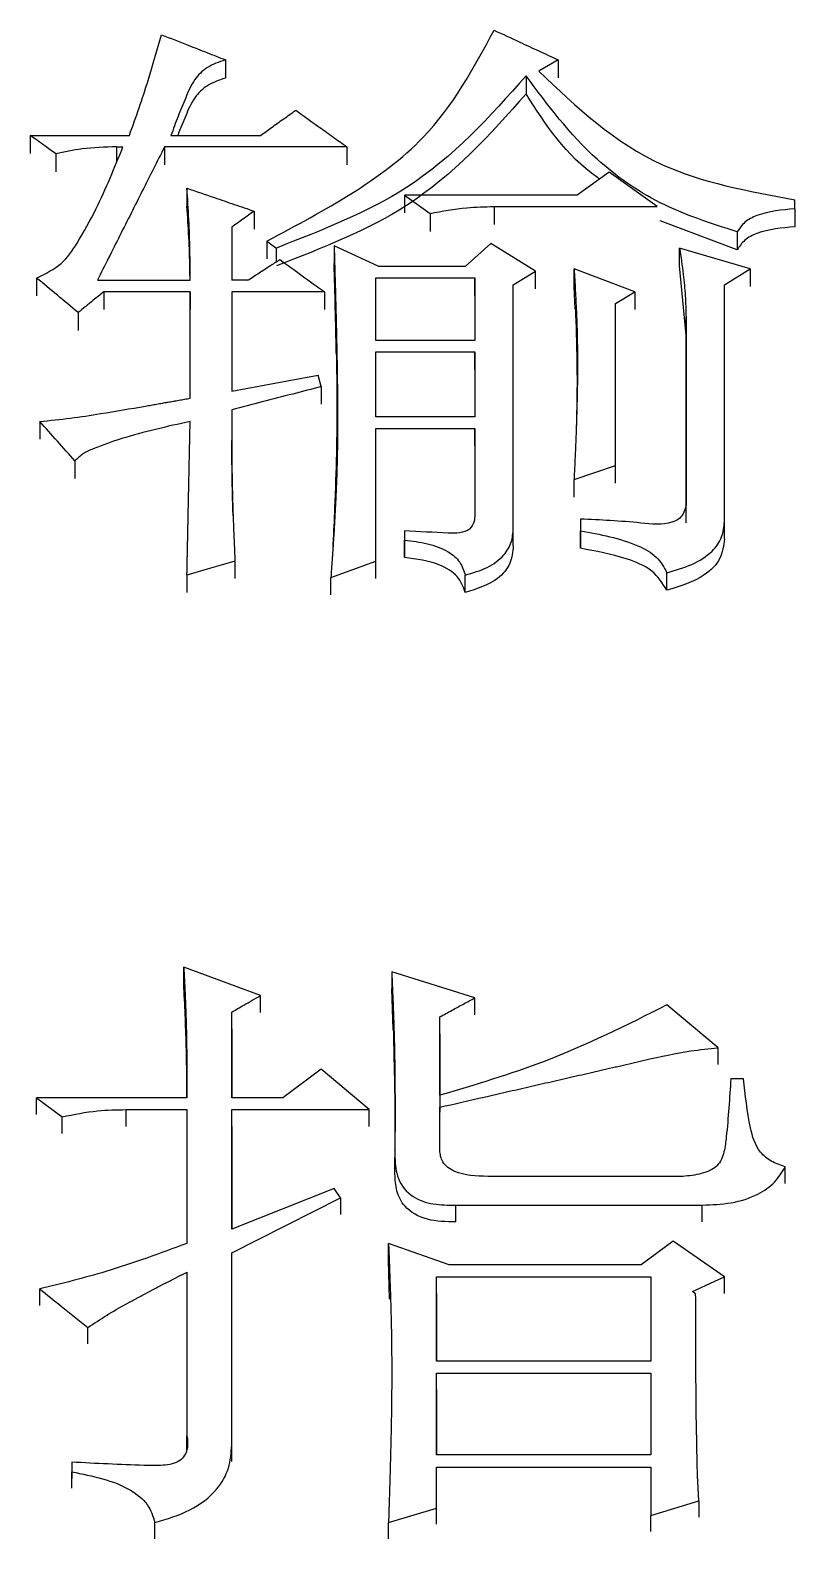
# Model space of a CAD drawing. Header units: millimetres. Extents: x 1953 to 4389, y 564 to 2287.
# Drawn here: x 2467.08 to 2469.66, y 2074.3 to 2079.41 of the extents above; entities that cross this region are included whole.
import ezdxf

# ---------------------------------------------------------------- set-up
doc = ezdxf.new("R2010")
doc.units = ezdxf.units.MM

msp = doc.modelspace()

# ---------------------------------------------------------------- linework, layer by layer
at = {"color": 7, "linetype": 'Continuous', "lineweight": 25}
for p, q in [((2467.7388, 2079.305), (2467.7388, 2079.2436)), ((2468.8638, 2079.305), (2468.7989, 2079.2664)), ((2468.8638, 2079.305), (2468.8638, 2079.2439)), ((2468.7556, 2079.2509), (2468.7556, 2079.1898)), ((2467.0789, 2079.0496), (2467.4142, 2079.0496)), ((2467.0789, 2079.0496), (2467.0789, 2078.9888)), ((2467.371, 2079.0108), (2467.3926, 2079.0108)), ((2467.371, 2079.0108), (2467.371, 2078.9611)), ((2468.1498, 2079.0108), (2467.5332, 2079.0108)), ((2467.5332, 2079.0108), (2467.5332, 2078.9501)), ((2467.5549, 2079.0496), (2467.8578, 2079.0496)), ((2468.1498, 2079.0108), (2468.1498, 2078.9501)), ((2467.1654, 2078.9875), (2467.1654, 2078.9268)), ((2469.0368, 2078.9254), (2468.9287, 2078.8477)), ((2469.1991, 2078.8088), (2469.0368, 2078.9254)), ((2467.609, 2078.871), (2467.609, 2078.8105)), ((2468.3445, 2078.8477), (2468.4311, 2078.7855)), ((2468.9287, 2078.8477), (2468.3445, 2078.8477)), ((2468.3445, 2078.8477), (2468.3445, 2078.7872)), ((2468.6474, 2078.8088), (2469.1991, 2078.8088)), ((2468.6474, 2078.8088), (2468.6474, 2078.7484)), ((2469.6642, 2078.8011), (2469.6642, 2078.8322)), ((2469.6642, 2078.8011), (2469.6642, 2078.7406)), ((2467.8361, 2078.7933), (2467.8361, 2078.7329)), ((2468.4311, 2078.7855), (2468.4311, 2078.7251)), ((2469.4695, 2078.6626), (2469.2093, 2078.761)), ((2467.7604, 2078.7388), (2467.7604, 2078.5596)), ((2469.4695, 2078.7233), (2469.4695, 2078.6629)), ((2467.8794, 2078.6921), (2467.9118, 2078.6687)), ((2467.9118, 2078.6227), (2467.9118, 2078.6687)), ((2468.258, 2078.6064), (2468.1066, 2078.6765)), ((2468.1066, 2078.6765), (2468.1066, 2078.6162)), ((2468.6366, 2078.6843), (2468.5501, 2078.6064)), ((2468.788, 2078.5908), (2468.6366, 2078.6843)), ((2469.5128, 2078.5986), (2469.2748, 2078.6687)), ((2469.2748, 2078.6085), (2469.2748, 2078.6687)), ((2468.5501, 2078.6064), (2468.258, 2078.6064)), ((2469.1234, 2078.5206), (2468.9179, 2078.5986)), ((2468.9179, 2078.5381), (2468.9179, 2078.5986)), ((2469.2965, 2078.3744), (2469.2748, 2078.6081)), ((2469.4263, 2078.544), (2469.5128, 2078.5986)), ((2469.5128, 2078.5986), (2469.5128, 2078.5384)), ((2467.1006, 2078.5673), (2467.1006, 2078.5072)), ((2467.3061, 2078.5596), (2467.6198, 2078.5596)), ((2467.8145, 2078.5596), (2467.7604, 2078.5596)), ((2468.2472, 2078.5674), (2468.5825, 2078.5674)), ((2468.2472, 2078.3565), (2468.2472, 2078.5674)), ((2468.5825, 2078.5674), (2468.5825, 2078.3565)), ((2468.5825, 2078.5073), (2468.5825, 2078.5674)), ((2468.7123, 2078.544), (2468.788, 2078.5908)), ((2468.788, 2078.5306), (2468.788, 2078.5908)), ((2467.6198, 2078.5206), (2467.3277, 2078.5206)), ((2467.3277, 2078.5206), (2467.3277, 2078.4605)), ((2467.6198, 2078.1607), (2467.6198, 2078.5206)), ((2467.6198, 2078.5206), (2467.6198, 2078.4605)), ((2468.0741, 2078.5206), (2467.7604, 2078.5206)), ((2467.7604, 2078.5206), (2467.7604, 2078.1842)), ((2468.0741, 2078.5206), (2468.0741, 2078.4605)), ((2468.7123, 2077.7205), (2468.7123, 2078.544)), ((2468.9218, 2078.4621), (2468.9179, 2078.5381)), ((2469.0585, 2078.4815), (2469.1234, 2078.5206)), ((2469.1234, 2078.5206), (2469.1234, 2078.4605)), ((2469.4263, 2077.7442), (2469.4263, 2078.544)), ((2467.2412, 2078.4503), (2467.2412, 2078.3903)), ((2469.2965, 2078.4347), (2469.2965, 2077.7993)), ((2469.2965, 2078.3747), (2469.2965, 2078.4347)), ((2468.5825, 2078.3565), (2468.2472, 2078.3565)), ((2469.2965, 2077.7399), (2469.2965, 2078.3744)), ((2468.2472, 2078.3174), (2468.5825, 2078.3174)), ((2468.2472, 2078.098), (2468.2472, 2078.3174)), ((2468.5825, 2078.3174), (2468.5825, 2078.098)), ((2468.5825, 2078.2576), (2468.5825, 2078.3174)), ((2468.0633, 2078.1999), (2468.0525, 2078.2391)), ((2468.0633, 2078.1999), (2468.0633, 2078.1403)), ((2468.5825, 2078.098), (2468.2472, 2078.098)), ((2467.1114, 2078.0823), (2467.1114, 2078.0228)), ((2468.2472, 2078.0587), (2468.5825, 2078.0587)), ((2468.2472, 2077.6101), (2468.2472, 2078.0587)), ((2468.5825, 2078.0587), (2468.5825, 2077.7678)), ((2468.5825, 2077.9993), (2468.5825, 2078.0587)), ((2467.2304, 2077.9488), (2467.2304, 2077.8895)), ((2468.9179, 2077.8859), (2469.0585, 2077.9331)), ((2469.0585, 2077.8738), (2469.0585, 2077.9331)), ((2468.9179, 2077.8267), (2468.9179, 2077.8859)), ((2468.9395, 2077.7521), (2468.9395, 2077.7127)), ((2468.9395, 2077.7521), (2468.9395, 2077.693)), ((2469.4263, 2077.6851), (2469.4263, 2077.7442)), ((2468.3445, 2077.7127), (2468.3445, 2077.6811)), ((2468.3445, 2077.7127), (2468.3445, 2077.6537)), ((2468.3445, 2077.6218), (2468.3445, 2077.6811)), ((2468.7123, 2077.6615), (2468.7123, 2077.7205)), ((2468.9395, 2077.6533), (2468.9395, 2077.7127)), ((2467.7712, 2077.6101), (2467.7712, 2077.5513)), ((2468.0957, 2077.5549), (2468.2472, 2077.6101)), ((2468.2472, 2077.5513), (2468.2472, 2077.6101)), ((2467.609, 2077.5628), (2467.609, 2077.504)), ((2468.0957, 2077.4961), (2468.0957, 2077.5549)), ((2468.5501, 2077.5036), (2468.5501, 2077.5628)), ((2469.2316, 2077.5115), (2469.2316, 2077.5707)), ((2467.8578, 2076.141), (2467.5982, 2076.2372)), ((2467.5982, 2076.1798), (2467.5982, 2076.2372)), ((2468.5825, 2076.1329), (2468.3013, 2076.2212)), ((2468.3013, 2076.2212), (2468.3013, 2076.1641)), ((2468.3062, 2076.0264), (2468.3013, 2076.1638)), ((2467.8578, 2076.0839), (2467.8578, 2076.141)), ((2468.5825, 2076.0759), (2468.5825, 2076.1329)), ((2469.4047, 2075.9642), (2469.2316, 2076.1088)), ((2467.7604, 2075.7952), (2467.7604, 2076.0848)), ((2467.7604, 2076.0278), (2467.7604, 2076.0848)), ((2468.4636, 2075.8033), (2468.4635, 2076.0687)), ((2468.4635, 2076.0118), (2468.4635, 2076.0687)), ((2467.7604, 2076.0276), (2467.7604, 2075.7952)), ((2468.4635, 2076.0115), (2468.4636, 2075.7465)), ((2469.4047, 2075.9074), (2469.4047, 2075.9642)), ((2468.0633, 2075.8918), (2467.9335, 2075.7952)), ((2468.2256, 2075.7549), (2468.0633, 2075.8918)), ((2469.4912, 2075.8596), (2469.4479, 2075.8596)), ((2467.1006, 2075.7952), (2467.1871, 2075.7307)), ((2467.609, 2075.7952), (2467.1006, 2075.7952)), ((2467.1006, 2075.7386), (2467.1006, 2075.7952)), ((2467.9335, 2075.7952), (2467.7604, 2075.7952)), ((2467.4034, 2075.7549), (2467.609, 2075.7549)), ((2467.4035, 2075.6984), (2467.4034, 2075.7549)), ((2467.609, 2075.7549), (2467.609, 2075.3025)), ((2467.7604, 2075.7549), (2468.2256, 2075.7549)), ((2467.7604, 2075.3511), (2467.7604, 2075.7549)), ((2467.7604, 2075.6984), (2467.7604, 2075.7549)), ((2468.2256, 2075.6984), (2468.2256, 2075.7549)), ((2468.4636, 2075.6178), (2468.4636, 2075.763)), ((2468.4636, 2075.7064), (2468.4636, 2075.763)), ((2467.1871, 2075.6742), (2467.1871, 2075.7307)), ((2467.7604, 2075.6981), (2467.7604, 2075.3511)), ((2468.3121, 2075.537), (2468.3121, 2075.5936)), ((2469.6318, 2075.505), (2469.6318, 2075.5613)), ((2468.1066, 2075.4886), (2467.7604, 2075.3511)), ((2468.1282, 2075.4562), (2468.1066, 2075.4886)), ((2469.2856, 2075.529), (2468.6258, 2075.529)), ((2467.7604, 2075.2701), (2468.1282, 2075.4562)), ((2468.1282, 2075.4562), (2468.1282, 2075.4)), ((2468.5176, 2075.432), (2469.3506, 2075.432)), ((2468.5176, 2075.3756), (2468.5176, 2075.432)), ((2469.3506, 2075.3758), (2469.3506, 2075.432)), ((2468.496, 2075.2296), (2468.2905, 2075.3025)), ((2468.2905, 2075.2465), (2468.2905, 2075.3025)), ((2469.2532, 2075.3106), (2469.145, 2075.2296)), ((2469.4263, 2075.189), (2469.2532, 2075.3106)), ((2467.7604, 2074.6197), (2467.7604, 2075.2701)), ((2467.7604, 2075.2141), (2467.7604, 2075.2701)), ((2468.2943, 2075.1144), (2468.2905, 2075.2463)), ((2469.145, 2075.2296), (2468.496, 2075.2296)), ((2467.609, 2075.2052), (2467.609, 2074.6523)), ((2468.4527, 2075.189), (2469.1775, 2075.189)), ((2468.4527, 2074.9048), (2468.4527, 2075.189)), ((2468.4527, 2075.1331), (2468.4527, 2075.189)), ((2469.1775, 2075.189), (2469.1775, 2074.9048)), ((2469.4263, 2075.1331), (2469.4263, 2075.189)), ((2467.1114, 2075.0925), (2467.1114, 2075.1485)), ((2468.4527, 2075.133), (2468.4527, 2074.9048)), ((2469.3289, 2075.1322), (2469.3181, 2075.1404)), ((2467.2737, 2074.9629), (2467.2737, 2075.0186)), ((2469.1775, 2074.9048), (2468.4527, 2074.9048)), ((2468.4527, 2074.8641), (2469.1775, 2074.8641)), ((2468.4527, 2074.5871), (2468.4527, 2074.8641)), ((2468.4527, 2074.8086), (2468.4527, 2074.8641)), ((2469.1775, 2074.8641), (2469.1775, 2074.5871)), ((2468.4527, 2074.8085), (2468.4527, 2074.5871)), ((2467.609, 2074.597), (2467.609, 2074.6523)), ((2467.7604, 2074.5645), (2467.7604, 2074.6197)), ((2469.1775, 2074.5871), (2468.4527, 2074.5871)), ((2467.2196, 2074.5626), (2467.2196, 2074.5299)), ((2467.2196, 2074.4749), (2467.2196, 2074.5299)), ((2467.2196, 2074.5266), (2467.2196, 2074.5075)), ((2468.4527, 2074.5463), (2469.1775, 2074.5463)), ((2468.4527, 2074.4074), (2468.4527, 2074.5463)), ((2468.4527, 2074.4912), (2468.4527, 2074.5463)), ((2469.1775, 2074.5463), (2469.1775, 2074.3828)), ((2469.1775, 2074.3828), (2469.3398, 2074.4319)), ((2469.3398, 2074.4319), (2469.3398, 2074.3769)), ((2468.2905, 2074.3583), (2468.4527, 2074.4074)), ((2468.4527, 2074.3525), (2468.4527, 2074.4074)), ((2469.1775, 2074.328), (2469.1775, 2074.3828)), ((2467.5008, 2074.3034), (2467.5008, 2074.3583)), ((2468.2905, 2074.3034), (2468.2905, 2074.3583))]:
    msp.add_line(p, q, dxfattribs=at)
at = {"color": 7, "linetype": 'Continuous', "lineweight": 25, "flags": 128}
for points in [[(2467.8794, 2078.6921), (2467.8794, 2078.6652), (2467.8794, 2078.6484), (2467.8794, 2078.6318)], [(2467.7604, 2078.1842), (2467.8578, 2078.2025), (2467.9551, 2078.2208), (2468.0525, 2078.2391)], [(2467.7712, 2077.6101), (2467.7242, 2077.5964), (2467.6772, 2077.5827), (2467.609, 2077.5628)], [(2469.3181, 2075.1404), (2469.3621, 2075.1601), (2469.3942, 2075.1746), (2469.4263, 2075.189)]]:
    msp.add_lwpolyline(points, dxfattribs=at)
at = {"color": 7, "linetype": 'Continuous', "lineweight": 25}
for points, knots in [([(2467.4142, 2079.0496), (2467.4254, 2079.0805), (2467.4477, 2079.1423), (2467.4848, 2079.2556), (2467.508, 2079.3385), (2467.5224, 2079.39)], [0, 0, 0, 0, 0.274107, 0.548239, 1, 1, 1, 1]), ([(2467.5224, 2079.39), (2467.5526, 2079.3782), (2467.6037, 2079.3581), (2467.6758, 2079.3298), (2467.7178, 2079.3133), (2467.7388, 2079.305)], [0, 0, 0, 0, 0.417909, 0.708955, 1, 1, 1, 1]), ([(2467.8794, 2078.6921), (2468.0748, 2078.7963), (2468.4179, 2078.9793), (2468.5784, 2079.2772), (2468.6474, 2079.4054)], [0, 0, 0, 0, 0.5695969, 1, 1, 1, 1]), ([(2468.6474, 2079.4054), (2468.6764, 2079.392), (2468.727, 2079.3685), (2468.7991, 2079.335), (2468.8422, 2079.315), (2468.8638, 2079.305)], [0, 0, 0, 0, 0.402386, 0.701193, 1, 1, 1, 1]), ([(2467.7388, 2079.305), (2467.7174, 2079.2975), (2467.6755, 2079.2829), (2467.6284, 2079.2357), (2467.605, 2079.1764), (2467.5783, 2079.1134), (2467.5627, 2079.0708), (2467.5549, 2079.0496)], [0, 0, 0, 0, 0.178456, 0.349692, 0.567005, 0.783635, 1, 1, 1, 1]), ([(2468.7989, 2079.2664), (2468.9262, 2079.1454), (2469.1574, 2078.9256), (2469.5071, 2078.8611), (2469.6642, 2078.8322)], [0, 0, 0, 0, 0.550671, 1, 1, 1, 1]), ([(2467.7388, 2079.2436), (2467.7174, 2079.2362), (2467.6756, 2079.2215), (2467.6284, 2079.1745), (2467.6052, 2079.1151), (2467.5865, 2079.0725), (2467.5782, 2079.0504), (2467.5779, 2079.0496)], [0, 0, 0, 0, 0.225395, 0.441569, 0.715814, 0.989183, 1, 1, 1, 1]), ([(2468.7556, 2079.2509), (2468.6332, 2079.1135), (2468.411, 2078.8641), (2468.0665, 2078.7293), (2467.9118, 2078.6687)], [0, 0, 0, 0, 0.551113, 1, 1, 1, 1]), ([(2469.4695, 2078.7233), (2469.38, 2078.7522), (2469.2031, 2078.8094), (2468.9496, 2078.9898), (2468.8287, 2079.1525), (2468.7556, 2079.2509)], [0, 0, 0, 0, 0.288018, 0.569196, 1, 1, 1, 1]), ([(2468.7556, 2079.1896), (2468.6331, 2079.0523), (2468.4109, 2078.8032), (2468.0665, 2078.6686), (2467.9118, 2078.6082)], [0, 0, 0, 0, 0.5510086, 1, 1, 1, 1]), ([(2469.0043, 2078.902), (2469.0018, 2078.9037), (2468.8905, 2078.9799), (2468.8223, 2079.0859), (2468.7556, 2079.1896)], [0, 0, 0, 0, 0.0224538, 1, 1, 1, 1]), ([(2467.8578, 2079.0496), (2467.8702, 2079.0585), (2467.8963, 2079.0772), (2467.936, 2079.1056), (2467.9632, 2079.1251), (2467.9767, 2079.1348)], [0, 0, 0, 0, 0.314652, 0.657325, 1, 1, 1, 1]), ([(2467.9767, 2079.1348), (2468.0017, 2079.1169), (2468.043, 2079.0873), (2468.1007, 2079.046), (2468.1335, 2079.0225), (2468.1498, 2079.0108)], [0, 0, 0, 0, 0.432644, 0.716322, 1, 1, 1, 1]), ([(2467.1654, 2078.9875), (2467.1531, 2078.9964), (2467.1325, 2079.0112), (2467.1036, 2079.0318), (2467.0872, 2079.0437), (2467.0789, 2079.0496)], [0, 0, 0, 0, 0.428361, 0.714181, 1, 1, 1, 1]), ([(2467.1006, 2078.5673), (2467.1306, 2078.582), (2467.19, 2078.6111), (2467.2472, 2078.699), (2467.319, 2078.8292), (2467.3639, 2078.9399), (2467.3926, 2079.0108)], [0, 0, 0, 0, 0.161067, 0.318631, 0.564031, 1, 1, 1, 1]), ([(2467.371, 2079.0108), (2467.3319, 2079.0097), (2467.2623, 2079.0077), (2467.195, 2078.9937), (2467.1654, 2078.9875)], [0, 0, 0, 0, 0.561073, 1, 1, 1, 1]), ([(2467.5332, 2079.0108), (2467.5082, 2078.9612), (2467.4578, 2078.8613), (2467.3821, 2078.7109), (2467.3314, 2078.61), (2467.3061, 2078.5596)], [0, 0, 0, 0, 0.330678, 0.665338, 1, 1, 1, 1]), ([(2467.6198, 2078.5596), (2467.6197, 2078.5929), (2467.6196, 2078.6616), (2467.6158, 2078.7654), (2467.6112, 2078.8358), (2467.609, 2078.871)], [0, 0, 0, 0, 0.320269, 0.660054, 1, 1, 1, 1]), ([(2467.609, 2078.871), (2467.6399, 2078.8605), (2467.6932, 2078.8422), (2467.7689, 2078.8163), (2467.8137, 2078.8009), (2467.8361, 2078.7933)], [0, 0, 0, 0, 0.4083, 0.70415, 1, 1, 1, 1]), ([(2467.6193, 2078.5596), (2467.6193, 2078.5727), (2467.6191, 2078.6212), (2467.6156, 2078.7048), (2467.6112, 2078.7751), (2467.609, 2078.8102)], [0, 0, 0, 0, 0.1572683, 0.5785381, 1, 1, 1, 1]), ([(2468.4311, 2078.7855), (2468.4721, 2078.7934), (2468.5433, 2078.8072), (2468.6165, 2078.8083), (2468.6474, 2078.8088)], [0, 0, 0, 0, 0.576908, 1, 1, 1, 1]), ([(2469.6642, 2078.8011), (2469.6202, 2078.7973), (2469.5593, 2078.7921), (2469.4924, 2078.7582), (2469.4771, 2078.7347), (2469.4695, 2078.7233)], [0, 0, 0, 0, 0.571542, 0.789948, 1, 1, 1, 1]), ([(2467.8361, 2078.7933), (2467.8235, 2078.7842), (2467.7983, 2078.7661), (2467.773, 2078.7479), (2467.7604, 2078.7388)], [0, 0, 0, 0, 0.5000008, 1, 1, 1, 1]), ([(2469.6642, 2078.7403), (2469.6202, 2078.7366), (2469.5593, 2078.7314), (2469.4925, 2078.6975), (2469.4771, 2078.6741), (2469.4695, 2078.6626)], [0, 0, 0, 0, 0.5716925, 0.7900761, 1, 1, 1, 1]), ([(2468.1066, 2078.6765), (2468.1068, 2078.6696), (2468.1072, 2078.6558), (2468.1078, 2078.635), (2468.1083, 2078.6143), (2468.1089, 2078.5936), (2468.1094, 2078.5763), (2468.1099, 2078.559), (2468.1103, 2078.5451), (2468.1107, 2078.5313), (2468.111, 2078.5209), (2468.1112, 2078.5123), (2468.1115, 2078.5001), (2468.1118, 2078.488), (2468.1122, 2078.4742), (2468.1125, 2078.4638), (2468.1128, 2078.4499), (2468.1132, 2078.4361), (2468.1136, 2078.4187), (2468.1139, 2078.4049), (2468.1142, 2078.391), (2468.1144, 2078.3823), (2468.1146, 2078.3737), (2468.1148, 2078.365), (2468.115, 2078.3563), (2468.1152, 2078.3477), (2468.1154, 2078.339), (2468.1155, 2078.3303), (2468.1157, 2078.3216), (2468.1159, 2078.313), (2468.116, 2078.3043), (2468.1162, 2078.2956), (2468.1164, 2078.2869), (2468.1165, 2078.2782), (2468.1166, 2078.2696), (2468.117, 2078.2505), (2468.118, 2078.1775), (2468.1187, 2078.0801), (2468.1176, 2077.9826), (2468.1164, 2077.9338), (2468.1156, 2077.9059), (2468.1148, 2077.885), (2468.114, 2077.864), (2468.1132, 2077.8431), (2468.1123, 2077.8257), (2468.1115, 2077.8082), (2468.1106, 2077.7908), (2468.1097, 2077.7733), (2468.1087, 2077.7559), (2468.1077, 2077.7384), (2468.1065, 2077.7175), (2468.1054, 2077.7), (2468.1043, 2077.6825), (2468.1032, 2077.6651), (2468.102, 2077.6476), (2468.1009, 2077.6301), (2468.0997, 2077.6127), (2468.0985, 2077.5952), (2468.0972, 2077.5759), (2468.0963, 2077.5636), (2468.0957, 2077.5549)], [0, 0, 0, 0, 0.018603, 0.037206, 0.055809, 0.074412, 0.093015, 0.102316, 0.120919, 0.130221, 0.139522, 0.148824, 0.153474, 0.172077, 0.181379, 0.19068, 0.199982, 0.218585, 0.227886, 0.246489, 0.255791, 0.265092, 0.269743, 0.279044, 0.288346, 0.292997, 0.302298, 0.311599, 0.31625, 0.325552, 0.334853, 0.339504, 0.348805, 0.358107, 0.362758, 0.372059, 0.409265, 0.558092, 0.632505, 0.669711, 0.688314, 0.706917, 0.72552, 0.744123, 0.762726, 0.772028, 0.790631, 0.809233, 0.818535, 0.837138, 0.855741, 0.874344, 0.883645, 0.902248, 0.920851, 0.930153, 0.948756, 0.967359, 0.97666, 1, 1, 1, 1]), ([(2469.2748, 2078.6687), (2469.2791, 2078.6389), (2469.2867, 2078.5851), (2469.2944, 2078.5071), (2469.2958, 2078.4588), (2469.2965, 2078.4347)], [0, 0, 0, 0, 0.38409, 0.691775, 1, 1, 1, 1]), ([(2467.8145, 2078.5596), (2467.8275, 2078.568), (2467.8521, 2078.584), (2467.8882, 2078.6074), (2467.9112, 2078.6223), (2467.9227, 2078.6298)], [0, 0, 0, 0, 0.36195, 0.680974, 1, 1, 1, 1]), ([(2467.9227, 2078.6298), (2467.9479, 2078.6116), (2467.9984, 2078.5752), (2468.0489, 2078.5388), (2468.0741, 2078.5206)], [0, 0, 0, 0, 0.5, 1, 1, 1, 1]), ([(2468.1142, 2078.3066), (2468.1141, 2078.3098), (2468.1122, 2078.4132), (2468.1094, 2078.5162), (2468.1066, 2078.6159)], [0, 0, 0, 0, 0.030859, 1, 1, 1, 1]), ([(2468.9179, 2078.5986), (2468.9193, 2078.5744), (2468.9214, 2078.538), (2468.9236, 2078.4956), (2468.9247, 2078.4744), (2468.9256, 2078.4531), (2468.9282, 2078.3894), (2468.9297, 2078.3043), (2468.9292, 2078.2069), (2468.9281, 2078.1551), (2468.9273, 2078.1247), (2468.927, 2078.1155), (2468.9267, 2078.1033), (2468.9263, 2078.0911), (2468.9259, 2078.079), (2468.9256, 2078.0698), (2468.9253, 2078.0607), (2468.9248, 2078.0485), (2468.9244, 2078.0363), (2468.9239, 2078.0241), (2468.9235, 2078.0149), (2468.923, 2078.0027), (2468.9225, 2077.9905), (2468.9219, 2077.9753), (2468.9212, 2077.96), (2468.9204, 2077.9417), (2468.9193, 2077.917), (2468.9184, 2077.8984), (2468.9179, 2077.8859)], [0, 0, 0, 0, 0.10244, 0.15366, 0.17927, 0.192075, 0.243295, 0.448194, 0.550635, 0.653077, 0.665882, 0.678687, 0.691492, 0.717102, 0.729907, 0.742712, 0.755517, 0.768321, 0.793931, 0.806736, 0.819541, 0.832346, 0.857956, 0.870761, 0.896371, 0.921981, 0.947591, 1, 1, 1, 1]), ([(2467.2412, 2078.4503), (2467.2177, 2078.4698), (2467.1709, 2078.5088), (2467.124, 2078.5478), (2467.1006, 2078.5673)], [0, 0, 0, 0, 0.4999998, 1, 1, 1, 1]), ([(2467.3277, 2078.5206), (2467.3159, 2078.511), (2467.2956, 2078.4945), (2467.2667, 2078.4711), (2467.2497, 2078.4572), (2467.2412, 2078.4503)], [0, 0, 0, 0, 0.408883, 0.704441, 1, 1, 1, 1]), ([(2468.922, 2078.4633), (2468.922, 2078.4634), (2468.922, 2078.4642), (2468.9222, 2078.459), (2468.9249, 2078.3954), (2468.9282, 2078.2846), (2468.9277, 2078.1445), (2468.9259, 2078.085), (2468.925, 2078.0532)], [0, 0, 0, 0, 0.003713, 0.025466, 0.076389, 0.48901, 0.726573, 1, 1, 1, 1]), ([(2469.0585, 2077.9331), (2469.0585, 2078.0665), (2469.0585, 2078.2497), (2469.0585, 2078.432), (2469.0585, 2078.4815)], [0, 0, 0, 0, 0.728341, 1, 1, 1, 1]), ([(2468.1141, 2078.3105), (2468.1141, 2078.3105), (2468.1141, 2078.3109), (2468.1141, 2078.3098), (2468.1146, 2078.2839), (2468.1165, 2078.1489), (2468.1152, 2077.9829), (2468.1096, 2077.8102), (2468.104, 2077.6925), (2468.1012, 2077.6381), (2468.1003, 2077.6212), (2468.1002, 2077.6189), (2468.1002, 2077.6189), (2468.1002, 2077.6189)], [0, 0, 0, 0, 0.000503, 0.007261, 0.013576, 0.221535, 0.500861, 0.756485, 0.9233, 0.984677, 0.995082, 0.99888, 1, 1, 1, 1]), ([(2468.0633, 2078.1999), (2468.0313, 2078.1916), (2467.9648, 2078.1744), (2467.8638, 2078.1483), (2467.7949, 2078.1304), (2467.7604, 2078.1215)], [0, 0, 0, 0, 0.317295, 0.658647, 1, 1, 1, 1]), ([(2467.1114, 2078.0823), (2467.1459, 2078.0856), (2467.2149, 2078.0923), (2467.3337, 2078.1112), (2467.4245, 2078.1265), (2467.4844, 2078.1369), (2467.497, 2078.1391), (2467.5064, 2078.1408), (2467.5159, 2078.1424), (2467.5237, 2078.1438), (2467.5316, 2078.1452), (2467.5379, 2078.1463), (2467.5458, 2078.1477), (2467.5537, 2078.1491), (2467.5615, 2078.1505), (2467.5694, 2078.1518), (2467.5773, 2078.1532), (2467.5851, 2078.1546), (2467.593, 2078.156), (2467.6009, 2078.1574), (2467.6103, 2078.1591), (2467.6166, 2078.1602), (2467.6198, 2078.1607)], [0, 0, 0, 0, 0.201249, 0.402512, 0.701241, 0.738586, 0.757258, 0.77593, 0.794603, 0.813275, 0.822611, 0.841284, 0.85062, 0.869292, 0.887965, 0.897301, 0.915973, 0.934645, 0.943982, 0.962654, 0.981327, 1, 1, 1, 1]), ([(2467.7604, 2078.1215), (2467.7604, 2078.0663), (2467.7603, 2078.0094), (2467.7609, 2077.949), (2467.761, 2077.9403), (2467.761, 2077.9317), (2467.7611, 2077.923), (2467.7612, 2077.9161), (2467.7613, 2077.9075), (2467.7614, 2077.9006), (2467.7616, 2077.8919), (2467.7617, 2077.885), (2467.7619, 2077.8764), (2467.762, 2077.8677), (2467.7623, 2077.8539), (2467.7626, 2077.8418), (2467.7629, 2077.8297), (2467.7631, 2077.821), (2467.7634, 2077.8124), (2467.7636, 2077.8037), (2467.7639, 2077.7951), (2467.7642, 2077.7847), (2467.7646, 2077.7743), (2467.7649, 2077.7657), (2467.7652, 2077.757), (2467.7655, 2077.7484), (2467.7658, 2077.7397), (2467.7661, 2077.7328), (2467.7664, 2077.7259), (2467.7666, 2077.7189), (2467.767, 2077.7103), (2467.7673, 2077.7016), (2467.7677, 2077.693), (2467.768, 2077.6843), (2467.7688, 2077.6652), (2467.7699, 2077.6399), (2467.7709, 2077.6181), (2467.7712, 2077.6101)], [0, 0, 0, 0, 0.32454, 0.334682, 0.354966, 0.37525, 0.385391, 0.405675, 0.415817, 0.436101, 0.446242, 0.466526, 0.476668, 0.496952, 0.517235, 0.557803, 0.567945, 0.588228, 0.608512, 0.618654, 0.638938, 0.659221, 0.679505, 0.699789, 0.709931, 0.730214, 0.750498, 0.76064, 0.770782, 0.791065, 0.801207, 0.821491, 0.841775, 0.851916, 0.8722, 0.953335, 1, 1, 1, 1]), ([(2467.2304, 2077.9488), (2467.2105, 2077.9711), (2467.1709, 2078.0156), (2467.1312, 2078.0601), (2467.1114, 2078.0823)], [0, 0, 0, 0, 0.499998, 1, 1, 1, 1]), ([(2467.6198, 2078.0823), (2467.5418, 2078.0648), (2467.4298, 2078.0396), (2467.3112, 2077.9982), (2467.2556, 2077.9744), (2467.2387, 2077.9572), (2467.2304, 2077.9488)], [0, 0, 0, 0, 0.564923, 0.811394, 0.907312, 1, 1, 1, 1]), ([(2467.609, 2077.5628), (2467.609, 2077.5653), (2467.6091, 2077.5691), (2467.6092, 2077.5741), (2467.6093, 2077.5791), (2467.6094, 2077.5854), (2467.6096, 2077.5929), (2467.6097, 2077.6005), (2467.6099, 2077.608), (2467.6101, 2077.6156), (2467.6102, 2077.6231), (2467.6104, 2077.6306), (2467.6105, 2077.6382), (2467.6107, 2077.6457), (2467.6108, 2077.6532), (2467.611, 2077.6633), (2467.6113, 2077.6733), (2467.6115, 2077.6834), (2467.6116, 2077.6909), (2467.6118, 2077.6985), (2467.6119, 2077.706), (2467.6121, 2077.7135), (2467.6122, 2077.721), (2467.6124, 2077.7286), (2467.6126, 2077.7361), (2467.6127, 2077.7436), (2467.6129, 2077.7512), (2467.613, 2077.7587), (2467.6132, 2077.7687), (2467.6134, 2077.7788), (2467.6136, 2077.7888), (2467.6138, 2077.7963), (2467.614, 2077.8038), (2467.6141, 2077.8114), (2467.6143, 2077.8189), (2467.6144, 2077.8264), (2467.6146, 2077.8339), (2467.6147, 2077.8414), (2467.6149, 2077.849), (2467.6151, 2077.8565), (2467.6153, 2077.8665), (2467.6155, 2077.8765), (2467.6157, 2077.8865), (2467.6158, 2077.8941), (2467.616, 2077.9016), (2467.6162, 2077.9091), (2467.6163, 2077.9166), (2467.6165, 2077.9241), (2467.6166, 2077.9316), (2467.6168, 2077.9391), (2467.6169, 2077.9466), (2467.6171, 2077.9541), (2467.6173, 2077.9617), (2467.6175, 2077.9717), (2467.6177, 2077.9817), (2467.6179, 2077.9917), (2467.618, 2077.9992), (2467.6182, 2078.0067), (2467.6184, 2078.0142), (2467.6185, 2078.0217), (2467.6187, 2078.0292), (2467.6188, 2078.0367), (2467.619, 2078.0442), (2467.6191, 2078.0517), (2467.6193, 2078.0592), (2467.6195, 2078.0694), (2467.6197, 2078.0771), (2467.6198, 2078.0823)], [0, 0, 0, 0, 0.014477, 0.021715, 0.028953, 0.043429, 0.057906, 0.072382, 0.086858, 0.101335, 0.115811, 0.130287, 0.144764, 0.15924, 0.173716, 0.188193, 0.217145, 0.231622, 0.246098, 0.260574, 0.275051, 0.289527, 0.304003, 0.31848, 0.332956, 0.347432, 0.361908, 0.376385, 0.390861, 0.419814, 0.43429, 0.448766, 0.463243, 0.477719, 0.492195, 0.506672, 0.521148, 0.535624, 0.550101, 0.564577, 0.579053, 0.608006, 0.622482, 0.636959, 0.651435, 0.665911, 0.680388, 0.694864, 0.70934, 0.723817, 0.738293, 0.752769, 0.767246, 0.781722, 0.810675, 0.825151, 0.839627, 0.854104, 0.86858, 0.883056, 0.897533, 0.912009, 0.926485, 0.940962, 0.955438, 0.969914, 1, 1, 1, 1]), ([(2467.765, 2077.7634), (2467.7649, 2077.7648), (2467.7648, 2077.7694), (2467.7632, 2077.8207), (2467.7615, 2077.9038), (2467.7608, 2077.9796), (2467.7607, 2078.0147), (2467.7607, 2078.0178)], [0, 0, 0, 0, 0.0435883, 0.1396298, 0.6317971, 0.9677454, 1, 1, 1, 1]), ([(2469.2966, 2077.7993), (2469.294, 2077.7884), (2469.29, 2077.771), (2469.2716, 2077.7507), (2469.2254, 2077.7295), (2469.1079, 2077.7441), (2469.0065, 2077.7489), (2468.9395, 2077.7521)], [0, 0, 0, 0, 0.101343, 0.162893, 0.226662, 0.489518, 1, 1, 1, 1]), ([(2468.5825, 2077.7678), (2468.5821, 2077.7592), (2468.5811, 2077.7418), (2468.5667, 2077.7149), (2468.5303, 2077.7036), (2468.456, 2077.7059), (2468.3939, 2077.7097), (2468.3445, 2077.7127)], [0, 0, 0, 0, 0.111245, 0.226323, 0.352571, 0.486481, 1, 1, 1, 1]), ([(2469.2316, 2077.5707), (2469.2604, 2077.5788), (2469.3172, 2077.5948), (2469.3836, 2077.6369), (2469.4213, 2077.6903), (2469.4246, 2077.7263), (2469.4263, 2077.7442)], [0, 0, 0, 0, 0.291495, 0.574413, 0.789057, 1, 1, 1, 1]), ([(2468.3445, 2077.6811), (2468.3707, 2077.678), (2468.4225, 2077.6717), (2468.4893, 2077.6475), (2468.5353, 2077.6083), (2468.5452, 2077.5778), (2468.5501, 2077.5628)], [0, 0, 0, 0, 0.2904, 0.575151, 0.790821, 1, 1, 1, 1]), ([(2468.5501, 2077.5628), (2468.5754, 2077.5701), (2468.6252, 2077.5844), (2468.6803, 2077.6249), (2468.709, 2077.6732), (2468.7112, 2077.7048), (2468.7123, 2077.7205)], [0, 0, 0, 0, 0.291879, 0.573778, 0.788361, 1, 1, 1, 1]), ([(2468.9395, 2077.7127), (2469.0061, 2077.7003), (2469.0982, 2077.6832), (2469.2004, 2077.6277), (2469.2213, 2077.5894), (2469.2316, 2077.5707)], [0, 0, 0, 0, 0.5719863, 0.7904957, 1, 1, 1, 1]), ([(2468.9395, 2077.6927), (2468.9395, 2077.6853), (2468.9395, 2077.6722), (2468.9395, 2077.6591), (2468.9395, 2077.6533)], [0, 0, 0, 0, 0.56, 1, 1, 1, 1]), ([(2469.4263, 2077.6848), (2469.4235, 2077.662), (2469.4178, 2077.6158), (2469.3489, 2077.5467), (2469.2765, 2077.525), (2469.2316, 2077.5115)], [0, 0, 0, 0, 0.268865, 0.545664, 1, 1, 1, 1]), ([(2468.3445, 2077.6533), (2468.3445, 2077.6475), (2468.3445, 2077.637), (2468.3445, 2077.6265), (2468.3445, 2077.6218)], [0, 0, 0, 0, 0.56, 1, 1, 1, 1]), ([(2468.7123, 2077.6612), (2468.7104, 2077.6412), (2468.7065, 2077.6008), (2468.653, 2077.5362), (2468.5895, 2077.5161), (2468.5501, 2077.5036)], [0, 0, 0, 0, 0.269955, 0.546271, 1, 1, 1, 1]), ([(2469.2316, 2077.5115), (2469.2169, 2077.5349), (2469.1868, 2077.5829), (2469.0758, 2077.6278), (2468.9915, 2077.6436), (2468.9395, 2077.6533)], [0, 0, 0, 0, 0.266788, 0.548105, 1, 1, 1, 1]), ([(2468.5501, 2077.5036), (2468.543, 2077.5227), (2468.5286, 2077.5617), (2468.4517, 2077.6081), (2468.3856, 2077.6166), (2468.3445, 2077.6218)], [0, 0, 0, 0, 0.266757, 0.545382, 1, 1, 1, 1]), ([(2467.5982, 2076.2372), (2467.5983, 2076.2348), (2467.5985, 2076.23), (2467.5989, 2076.2228), (2467.5993, 2076.2155), (2467.5996, 2076.2083), (2467.6, 2076.2011), (2467.6003, 2076.1938), (2467.6007, 2076.1866), (2467.6011, 2076.1794), (2467.6014, 2076.1721), (2467.6017, 2076.1649), (2467.6021, 2076.1576), (2467.6024, 2076.1504), (2467.6028, 2076.1432), (2467.6031, 2076.1359), (2467.6034, 2076.1287), (2467.6037, 2076.1214), (2467.604, 2076.1142), (2467.6043, 2076.1069), (2467.6046, 2076.0997), (2467.6048, 2076.0937), (2467.605, 2076.0876), (2467.6052, 2076.0816), (2467.6055, 2076.0743), (2467.6057, 2076.0671), (2467.6059, 2076.0598), (2467.6061, 2076.0526), (2467.6063, 2076.0453), (2467.6065, 2076.0381), (2467.6067, 2076.0308), (2467.6069, 2076.0248), (2467.607, 2076.0187), (2467.6071, 2076.0127), (2467.6073, 2076.0054), (2467.6074, 2075.9982), (2467.6075, 2075.9909), (2467.6077, 2075.9837), (2467.6078, 2075.9764), (2467.6079, 2075.9692), (2467.608, 2075.9619), (2467.6081, 2075.9546), (2467.6082, 2075.9486), (2467.6082, 2075.9425), (2467.6083, 2075.9365), (2467.6084, 2075.9292), (2467.6084, 2075.922), (2467.6085, 2075.9147), (2467.6085, 2075.9074), (2467.6086, 2075.9002), (2467.6086, 2075.8929), (2467.6087, 2075.8856), (2467.6087, 2075.8796), (2467.6087, 2075.8735), (2467.6088, 2075.8675), (2467.6088, 2075.8602), (2467.6088, 2075.8529), (2467.6089, 2075.8457), (2467.6089, 2075.8384), (2467.6089, 2075.8311), (2467.6089, 2075.8239), (2467.6089, 2075.8166), (2467.6089, 2075.8105), (2467.609, 2075.8034), (2467.609, 2075.7987), (2467.609, 2075.7952)], [0, 0, 0, 0, 0.01641, 0.03282, 0.04923, 0.06564, 0.08205, 0.098461, 0.114871, 0.131281, 0.147691, 0.164101, 0.180511, 0.196921, 0.213331, 0.229741, 0.246151, 0.262561, 0.278972, 0.295382, 0.311792, 0.328202, 0.336407, 0.352817, 0.369227, 0.385637, 0.402047, 0.418457, 0.434867, 0.451278, 0.467688, 0.484098, 0.492303, 0.508713, 0.525123, 0.541533, 0.557943, 0.574353, 0.590763, 0.607173, 0.623583, 0.639994, 0.656404, 0.664609, 0.681019, 0.697429, 0.713839, 0.730249, 0.746659, 0.763069, 0.779479, 0.795889, 0.8123, 0.820505, 0.836915, 0.853325, 0.869735, 0.886145, 0.902555, 0.918965, 0.935375, 0.951785, 0.968195, 0.9764, 1, 1, 1, 1]), ([(2468.3013, 2076.2212), (2468.3016, 2076.215), (2468.302, 2076.2057), (2468.3025, 2076.1933), (2468.3029, 2076.184), (2468.3033, 2076.1748), (2468.3037, 2076.1655), (2468.3041, 2076.1562), (2468.3046, 2076.1438), (2468.3053, 2076.1283), (2468.306, 2076.1097), (2468.3067, 2076.0911), (2468.3081, 2076.0539), (2468.3093, 2076.0167), (2468.3102, 2075.9794), (2468.3106, 2075.9608), (2468.311, 2075.9422), (2468.3113, 2075.9236), (2468.3116, 2075.9049), (2468.3119, 2075.8801), (2468.3121, 2075.8552), (2468.3123, 2075.8303), (2468.3124, 2075.8116), (2468.3125, 2075.793), (2468.3125, 2075.7743), (2468.3125, 2075.7588), (2468.3125, 2075.7463), (2468.3125, 2075.737), (2468.3125, 2075.7276), (2468.3125, 2075.7183), (2468.3125, 2075.7089), (2468.3125, 2075.6996), (2468.3125, 2075.6903), (2468.3124, 2075.6809), (2468.3124, 2075.6684), (2468.3124, 2075.656), (2468.3123, 2075.6435), (2468.3123, 2075.6342), (2468.3122, 2075.6264), (2468.3122, 2075.6201), (2468.3122, 2075.6155), (2468.3122, 2075.6108), (2468.3122, 2075.6061), (2468.3121, 2075.6004), (2468.3121, 2075.5962), (2468.3121, 2075.5936)], [0, 0, 0, 0, 0.0297, 0.04455, 0.0594, 0.07425, 0.0891, 0.10395, 0.1188, 0.1485, 0.1782, 0.2079, 0.237599, 0.3564, 0.3861, 0.4158, 0.4455, 0.4752, 0.5049, 0.5346, 0.594, 0.6237, 0.6534, 0.6831, 0.7128, 0.742499, 0.757349, 0.772199, 0.787049, 0.801899, 0.816749, 0.831599, 0.846449, 0.861299, 0.876149, 0.905849, 0.920699, 0.935549, 0.950399, 0.957824, 0.965249, 0.972674, 0.980099, 0.987524, 1, 1, 1, 1]), ([(2467.6088, 2075.7952), (2467.6087, 2075.815), (2467.6086, 2075.8736), (2467.6067, 2076.002), (2467.6015, 2076.1102), (2467.5982, 2076.1798)], [0, 0, 0, 0, 0.154244, 0.455917, 1, 1, 1, 1]), ([(2467.7604, 2076.0848), (2467.7741, 2076.0926), (2467.7971, 2076.1059), (2467.8295, 2076.1247), (2467.8484, 2076.1355), (2467.8578, 2076.141)], [0, 0, 0, 0, 0.419954, 0.709976, 1, 1, 1, 1]), ([(2468.4635, 2076.0687), (2468.4775, 2076.0762), (2468.5043, 2076.0907), (2468.5439, 2076.1121), (2468.5697, 2076.126), (2468.5825, 2076.1329)], [0, 0, 0, 0, 0.350984, 0.675491, 1, 1, 1, 1]), ([(2469.2316, 2076.1088), (2469.0958, 2076.0407), (2468.8517, 2075.9184), (2468.5828, 2075.8387), (2468.4636, 2075.8033)], [0, 0, 0, 0, 0.5565668, 1, 1, 1, 1]), ([(2468.3067, 2076.0268), (2468.3068, 2076.0229), (2468.3073, 2075.9919), (2468.3117, 2075.8246), (2468.312, 2075.7053), (2468.3121, 2075.6435), (2468.3121, 2075.6213), (2468.3121, 2075.6174), (2468.3122, 2075.6184), (2468.3122, 2075.6188)], [0, 0, 0, 0, 0.068293, 0.542837, 0.809759, 0.931747, 0.959329, 0.986395, 1, 1, 1, 1]), ([(2468.4636, 2075.763), (2468.5138, 2075.7745), (2468.5703, 2075.7874), (2468.633, 2075.8018), (2468.6487, 2075.8054), (2468.6644, 2075.809), (2468.677, 2075.8119), (2468.6927, 2075.8155), (2468.7146, 2075.8205), (2468.746, 2075.8277), (2468.7774, 2075.8349), (2468.8088, 2075.8421), (2468.8339, 2075.8479), (2468.8653, 2075.8551), (2468.8904, 2075.8609), (2468.9343, 2075.871), (2468.972, 2075.8796), (2469.0159, 2075.8897), (2469.041, 2075.8955), (2469.0724, 2075.9027), (2469.0975, 2075.9085), (2469.1288, 2075.9158), (2469.1978, 2075.9317), (2469.2911, 2075.9525), (2469.3738, 2075.961), (2469.4047, 2075.9642)], [0, 0, 0, 0, 0.1607092, 0.1807979, 0.2008865, 0.2109308, 0.2310195, 0.2410638, 0.2611525, 0.3013298, 0.3415071, 0.3615958, 0.4017731, 0.4218617, 0.462039, 0.4821277, 0.5624823, 0.582571, 0.6227483, 0.6428369, 0.6830142, 0.7031029, 0.7432802, 0.9040946, 1, 1, 1, 1]), ([(2469.4479, 2075.8596), (2469.4437, 2075.7938), (2469.4383, 2075.711), (2469.4267, 2075.6125), (2469.4074, 2075.5607), (2469.3478, 2075.5351), (2469.3066, 2075.5311), (2469.2856, 2075.529)], [0, 0, 0, 0, 0.489877, 0.617073, 0.743751, 0.869803, 1, 1, 1, 1]), ([(2469.6318, 2075.5613), (2469.6155, 2075.567), (2469.5834, 2075.5783), (2469.5327, 2075.6208), (2469.5053, 2075.7208), (2469.4968, 2075.8046), (2469.4912, 2075.8596)], [0, 0, 0, 0, 0.1278182, 0.252018, 0.5084072, 1, 1, 1, 1]), ([(2467.1871, 2075.7307), (2467.2269, 2075.7388), (2467.298, 2075.7531), (2467.3712, 2075.7544), (2467.4034, 2075.7549)], [0, 0, 0, 0, 0.558835, 1, 1, 1, 1]), ([(2468.3121, 2075.5936), (2468.3136, 2075.5693), (2468.3165, 2075.5204), (2468.3647, 2075.4576), (2468.4421, 2075.4323), (2468.4923, 2075.4321), (2468.5176, 2075.432)], [0, 0, 0, 0, 0.26803, 0.540931, 0.767912, 1, 1, 1, 1]), ([(2468.6258, 2075.529), (2468.5867, 2075.5303), (2468.5378, 2075.532), (2468.4903, 2075.5586), (2468.4678, 2075.5822), (2468.4652, 2075.6039), (2468.4636, 2075.6178)], [0, 0, 0, 0, 0.51629, 0.647429, 0.774862, 1, 1, 1, 1]), ([(2468.5176, 2075.3756), (2468.4851, 2075.3758), (2468.4214, 2075.3761), (2468.3443, 2075.419), (2468.3154, 2075.48), (2468.3132, 2075.5181), (2468.3121, 2075.537)], [0, 0, 0, 0, 0.294945, 0.576546, 0.789412, 1, 1, 1, 1]), ([(2469.3506, 2075.432), (2469.3836, 2075.4332), (2469.4493, 2075.4357), (2469.5356, 2075.4625), (2469.5988, 2075.5072), (2469.6209, 2075.5435), (2469.6318, 2075.5613)], [0, 0, 0, 0, 0.288794, 0.57293, 0.789593, 1, 1, 1, 1]), ([(2467.609, 2075.3025), (2467.5184, 2075.269), (2467.3564, 2075.2091), (2467.1864, 2075.167), (2467.1114, 2075.1485)], [0, 0, 0, 0, 0.558886, 1, 1, 1, 1]), ([(2468.2905, 2075.3025), (2468.2907, 2075.2962), (2468.2911, 2075.2868), (2468.2916, 2075.2743), (2468.292, 2075.2649), (2468.2923, 2075.2555), (2468.2927, 2075.2461), (2468.2931, 2075.2367), (2468.2934, 2075.2273), (2468.2938, 2075.2179), (2468.2941, 2075.2084), (2468.2945, 2075.199), (2468.2948, 2075.1896), (2468.2952, 2075.1802), (2468.2955, 2075.1708), (2468.2958, 2075.1614), (2468.2962, 2075.152), (2468.2965, 2075.1426), (2468.2969, 2075.13), (2468.2974, 2075.1143), (2468.2979, 2075.0955), (2468.2985, 2075.0766), (2468.299, 2075.0578), (2468.2994, 2075.0389), (2468.2999, 2075.0201), (2468.3002, 2075.0012), (2468.3008, 2074.9635), (2468.3012, 2074.9257), (2468.3013, 2074.888), (2468.3014, 2074.8691), (2468.3013, 2074.8439), (2468.3012, 2074.8124), (2468.3008, 2074.7746), (2468.3004, 2074.7367), (2468.2997, 2074.6989), (2468.2991, 2074.6674), (2468.2985, 2074.6358), (2468.2979, 2074.6106), (2468.2972, 2074.5853), (2468.2967, 2074.5664), (2468.2962, 2074.5474), (2468.2958, 2074.5316), (2468.2954, 2074.519), (2468.2952, 2074.5095), (2468.2949, 2074.5), (2468.2946, 2074.4905), (2468.2943, 2074.4811), (2468.294, 2074.4716), (2468.2937, 2074.4621), (2468.2934, 2074.4526), (2468.2931, 2074.4431), (2468.2928, 2074.4336), (2468.2926, 2074.4242), (2468.2923, 2074.4162), (2468.2921, 2074.4099), (2468.292, 2074.4052), (2468.2918, 2074.4004), (2468.2917, 2074.3957), (2468.2915, 2074.3909), (2468.2914, 2074.3862), (2468.2912, 2074.3815), (2468.2911, 2074.3767), (2468.2909, 2074.372), (2468.2907, 2074.3658), (2468.2906, 2074.3613), (2468.2905, 2074.3583)], [0, 0, 0, 0, 0.020012, 0.030018, 0.040024, 0.050031, 0.060037, 0.070043, 0.080049, 0.090055, 0.100061, 0.110067, 0.120073, 0.130079, 0.140086, 0.150092, 0.160098, 0.170104, 0.18011, 0.200122, 0.220134, 0.240147, 0.260159, 0.280171, 0.300183, 0.320196, 0.340208, 0.420258, 0.44027, 0.460282, 0.480294, 0.520319, 0.560343, 0.600368, 0.640392, 0.680417, 0.700429, 0.740454, 0.760466, 0.780478, 0.80049, 0.820502, 0.830509, 0.840515, 0.850521, 0.860527, 0.870533, 0.880539, 0.890545, 0.900551, 0.910557, 0.920564, 0.93057, 0.940576, 0.945579, 0.950582, 0.955585, 0.960588, 0.965591, 0.970594, 0.975597, 0.9806, 0.985603, 0.990606, 1, 1, 1, 1]), ([(2467.2737, 2075.0186), (2467.3158, 2075.0458), (2467.3606, 2075.0747), (2467.4107, 2075.1021), (2467.4218, 2075.1081), (2467.433, 2075.1141), (2467.4442, 2075.1201), (2467.4554, 2075.126), (2467.4666, 2075.132), (2467.4778, 2075.1379), (2467.4863, 2075.1423), (2467.4976, 2075.1482), (2467.5088, 2075.154), (2467.5187, 2075.1591), (2467.5258, 2075.1628), (2467.5314, 2075.1657), (2467.5371, 2075.1686), (2467.5427, 2075.1715), (2467.5484, 2075.1744), (2467.5541, 2075.1773), (2467.5583, 2075.1794), (2467.564, 2075.1823), (2467.5696, 2075.1852), (2467.5753, 2075.1881), (2467.5796, 2075.1903), (2467.5852, 2075.1932), (2467.5909, 2075.196), (2467.5966, 2075.1989), (2467.6021, 2075.2017), (2467.6063, 2075.2039), (2467.609, 2075.2052)], [0, 0, 0, 0, 0.396041, 0.420732, 0.445423, 0.494806, 0.519497, 0.544188, 0.59357, 0.618261, 0.642952, 0.667643, 0.717025, 0.741716, 0.754061, 0.778752, 0.791098, 0.803443, 0.828134, 0.84048, 0.852825, 0.865171, 0.889862, 0.902207, 0.914553, 0.926898, 0.951589, 0.963935, 0.97628, 1, 1, 1, 1]), ([(2467.1114, 2075.1485), (2467.1356, 2075.1291), (2467.1748, 2075.0978), (2467.2289, 2075.0545), (2467.2587, 2075.0305), (2467.2737, 2075.0186)], [0, 0, 0, 0, 0.447792, 0.723896, 1, 1, 1, 1]), ([(2469.3398, 2074.4319), (2469.3396, 2074.4347), (2469.3393, 2074.4405), (2469.3388, 2074.449), (2469.3381, 2074.4604), (2469.3375, 2074.4718), (2469.3369, 2074.4833), (2469.3365, 2074.4918), (2469.336, 2074.5032), (2469.3355, 2074.5147), (2469.3348, 2074.5346), (2469.334, 2074.5717), (2469.3322, 2074.6516), (2469.3306, 2074.7428), (2469.3302, 2074.8225), (2469.3299, 2074.8623), (2469.3297, 2074.8851), (2469.3296, 2074.9021), (2469.3295, 2074.9164), (2469.3295, 2074.9306), (2469.3294, 2074.9419), (2469.3294, 2074.9533), (2469.3293, 2074.9647), (2469.3293, 2074.9761), (2469.3293, 2074.9874), (2469.3292, 2074.9959), (2469.3292, 2075.0073), (2469.3292, 2075.0187), (2469.3291, 2075.03), (2469.3291, 2075.0414), (2469.3291, 2075.0527), (2469.3291, 2075.0641), (2469.329, 2075.0726), (2469.329, 2075.0797), (2469.329, 2075.0868), (2469.329, 2075.0925), (2469.329, 2075.0982), (2469.329, 2075.1024), (2469.329, 2075.1081), (2469.329, 2075.1138), (2469.329, 2075.1194), (2469.329, 2075.1251), (2469.3289, 2075.1294), (2469.3289, 2075.1322)], [0, 0, 0, 0, 0.012194, 0.024389, 0.036583, 0.060972, 0.073167, 0.085361, 0.097556, 0.121945, 0.134139, 0.182918, 0.280473, 0.475585, 0.573141, 0.621919, 0.646308, 0.670697, 0.695086, 0.70728, 0.731669, 0.743863, 0.756058, 0.780447, 0.792641, 0.804836, 0.81703, 0.841419, 0.853613, 0.865808, 0.890197, 0.902391, 0.914586, 0.92678, 0.932877, 0.945072, 0.951169, 0.957266, 0.963363, 0.975558, 0.981655, 0.987752, 1, 1, 1, 1]), ([(2467.6091, 2074.6523), (2467.6108, 2074.6377), (2467.614, 2074.6082), (2467.5897, 2074.5605), (2467.5256, 2074.5503), (2467.4049, 2074.5532), (2467.3015, 2074.5584), (2467.2196, 2074.5626)], [0, 0, 0, 0, 0.111377, 0.22453, 0.350906, 0.486016, 1, 1, 1, 1]), ([(2467.5008, 2074.3583), (2467.5413, 2074.3704), (2467.621, 2074.3943), (2467.7093, 2074.4612), (2467.7549, 2074.5414), (2467.7586, 2074.5937), (2467.7604, 2074.6197)], [0, 0, 0, 0, 0.291847, 0.573788, 0.788346, 1, 1, 1, 1]), ([(2467.2196, 2074.5299), (2467.2899, 2074.5161), (2467.3869, 2074.497), (2467.4803, 2074.4228), (2467.4941, 2074.3795), (2467.5008, 2074.3583)], [0, 0, 0, 0, 0.573358, 0.790473, 1, 1, 1, 1])]:
    msp.add_open_spline(points, degree=3, knots=knots, dxfattribs=at)

doc.saveas('drawing.dxf')
